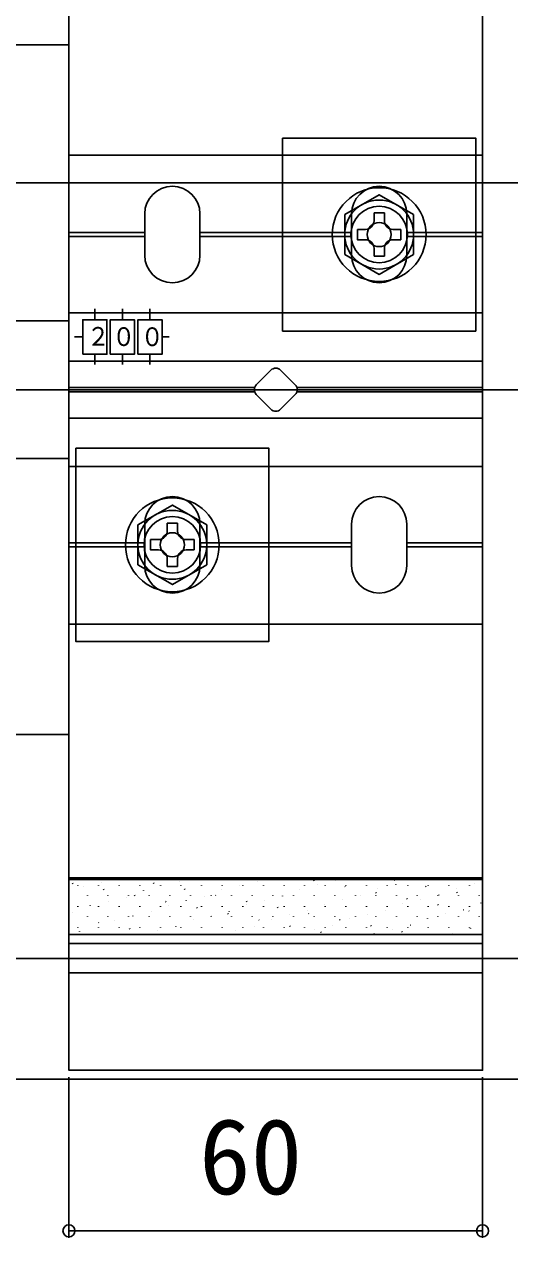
# Model space of a CAD drawing. Units: millimetres, scale not verified. Extents: x -875 to 875, y -1300 to 1292.
# Drawn here: x 98.5 to 168.9, y 714.3 to 890.3 of the extents above; entities that cross this region are included whole.
import ezdxf
from ezdxf.enums import TextEntityAlignment as Align

# ---------------------------------------------------------------- set-up
doc = ezdxf.new("R2010")
doc.units = ezdxf.units.MM
doc.header["$LTSCALE"] = 8
for name, color, linetype in [('0-3_YKK_12', 2, 'Continuous'), ('0-4_YKK_13', 4, 'Continuous'), ('0-5_YKK_D', 6, 'Continuous'), ('0-7_YSS_K', 3, 'Continuous')]:
    doc.layers.add(name, color=color, linetype=linetype)
doc.styles.add('ＭＳ ゴシック', font='')
doc.styles.get('ＭＳ ゴシック').set_extended_font_data('MS Gothic')

msp = doc.modelspace()

# ---------------------------------------------------------------- linework, layer by layer
at = {"layer": '0-3_YKK_12'}
for p, q in [((-275, 867.321), (700, 867.321)), ((-95, 737.321), (195.152, 737.321))]:
    msp.add_line(p, q, dxfattribs=at)
at = {"layer": '0-4_YKK_13'}
for p, q in [((105, 871.321), (165, 871.321)), ((116, 856.821), (116, 862.821)), ((124, 856.821), (124, 862.821)), ((146, 856.821), (146, 862.821)), ((150.75, 862.971), (149.25, 862.971)), ((149.25, 862.971), (149.25, 861.821)), ((150.75, 861.821), (150.75, 862.971)), ((154, 856.821), (154, 862.821)), ((105, 860.121), (116, 860.121)), ((105, 859.521), (116, 859.521)), ((124, 860.121), (146, 860.121)), ((124, 859.521), (146, 859.521)), ((148, 860.571), (146.85, 860.571)), ((153.15, 860.571), (152, 860.571)), ((152, 859.071), (153.15, 859.071)), ((153.15, 860.571), (153.15, 859.071)), ((154, 860.121), (165, 860.121)), ((154, 859.521), (165, 859.521)), ((149.25, 857.821), (149.25, 856.671)), ((150.75, 856.671), (150.75, 857.821)), ((149.25, 856.671), (150.75, 856.671)), ((105, 848.471), (165, 848.471)), ((108.75, 849.03), (108.75, 847.471)), ((112.75, 849.03), (112.75, 847.471)), ((116.75, 849.03), (116.75, 847.471)), ((107, 844.971), (105.829, 844.971)), ((119.535, 844.971), (118.5, 844.971)), ((105, 841.471), (165, 841.471)), ((108.75, 842.471), (108.75, 840.996)), ((112.75, 842.471), (112.75, 840.996)), ((116.75, 842.471), (116.75, 840.996)), ((132.172, 838.028), (134.293, 840.149)), ((135.707, 840.149), (137.828, 838.028)), ((131.925, 837.621), (105, 837.621)), ((105, 837.021), (131.925, 837.021)), ((134.293, 834.492), (132.172, 836.613)), ((137.828, 836.613), (135.707, 834.492)), ((165, 837.621), (138.075, 837.621)), ((138.075, 837.021), (165, 837.021)), ((105, 833.171), (165, 833.171)), ((105, 826.171), (165, 826.171)), ((116, 817.821), (116, 811.821)), ((120.75, 817.971), (119.25, 817.971)), ((119.25, 817.971), (119.25, 816.821)), ((120.75, 816.821), (120.75, 817.971)), ((124, 817.821), (124, 811.821)), ((146, 817.821), (146, 811.821)), ((154, 817.821), (154, 811.821)), ((105, 815.121), (116, 815.121)), ((118, 815.571), (116.85, 815.571)), ((123.15, 815.571), (122, 815.571)), ((123.15, 815.571), (123.15, 814.071)), ((124, 815.121), (146, 815.121)), ((154, 815.121), (165, 815.121)), ((105, 814.521), (116, 814.521)), ((122, 814.071), (123.15, 814.071)), ((124, 814.521), (146, 814.521)), ((154, 814.521), (165, 814.521)), ((119.25, 812.821), (119.25, 811.671)), ((119.25, 811.671), (120.75, 811.671)), ((120.75, 811.671), (120.75, 812.821)), ((105, 803.321), (165, 803.321)), ((105, 758.302), (105, 766.523)), ((105, 766.523), (165, 766.523)), ((105, 766.275), (165, 766.275)), ((105.575, 765.67), (105.52, 765.753)), ((109.712, 765.868), (109.708, 765.877)), ((117.305, 765.706), (117.25, 765.789)), ((121.048, 765.945), (121.045, 765.954)), ((132.385, 766.021), (132.382, 766.031)), ((140.56, 766.086), (140.505, 766.17)), ((143.722, 766.098), (143.718, 766.107)), ((152.29, 766.122), (152.234, 766.206)), ((155.058, 766.174), (155.055, 766.184)), ((163.766, 765.652), (163.763, 765.662)), ((106.299, 765.378), (106.299, 765.428)), ((107.083, 765.269), (107.079, 765.278)), ((107.674, 763.953), (107.674, 764.003)), ((109.289, 765.378), (109.289, 765.428)), ((110.079, 764.786), (110.023, 764.869)), ((110.664, 763.953), (110.664, 764.003)), ((112.279, 765.378), (112.279, 765.428)), ((113.654, 763.953), (113.654, 764.003)), ((114.582, 763.901), (114.527, 763.985)), ((115.269, 765.378), (115.269, 765.428)), ((115.807, 764.7), (115.804, 764.709)), ((116.644, 763.953), (116.644, 764.003)), ((118.259, 765.378), (118.259, 765.428)), ((118.419, 765.346), (118.416, 765.355)), ((119.634, 763.953), (119.634, 764.003)), ((121.249, 765.378), (121.249, 765.428)), ((121.808, 764.822), (121.753, 764.905)), ((122.624, 763.953), (122.624, 764.003)), ((124.239, 765.378), (124.239, 765.428)), ((125.614, 763.953), (125.614, 764.003)), ((126.311, 763.937), (126.256, 764.02)), ((127.144, 764.776), (127.141, 764.786)), ((127.229, 765.378), (127.229, 765.428)), ((128.604, 763.953), (128.604, 764.003)), ((129.756, 765.422), (129.753, 765.432)), ((130.219, 765.378), (130.219, 765.428)), ((131.594, 763.953), (131.594, 764.003)), ((133.209, 765.378), (133.209, 765.428)), ((134.584, 763.953), (134.584, 764.003)), ((135.985, 763.877), (135.982, 763.886)), ((136.199, 765.378), (136.199, 765.428)), ((137.574, 763.953), (137.574, 764.003)), ((138.481, 764.853), (138.477, 764.862)), ((139.189, 765.378), (139.189, 765.428)), ((140.564, 763.953), (140.564, 764.003)), ((141.093, 765.499), (141.089, 765.508)), ((142.179, 765.378), (142.179, 765.428)), ((143.554, 763.953), (143.554, 764.003)), ((145.063, 765.202), (145.008, 765.285)), ((145.169, 765.378), (145.169, 765.428)), ((146.544, 763.953), (146.544, 764.003)), ((147.322, 763.954), (147.319, 763.963)), ((148.159, 765.378), (148.159, 765.428)), ((149.566, 764.318), (149.511, 764.401)), ((149.534, 763.953), (149.534, 764.003)), ((149.817, 764.93), (149.814, 764.939)), ((151.149, 765.378), (151.149, 765.428)), ((152.429, 765.576), (152.426, 765.585)), ((152.524, 763.953), (152.524, 764.003)), ((154.139, 765.378), (154.139, 765.428)), ((155.514, 763.953), (155.514, 764.003)), ((156.793, 765.238), (156.738, 765.321)), ((157.129, 765.378), (157.129, 765.428)), ((158.504, 763.953), (158.504, 764.003)), ((158.659, 764.03), (158.655, 764.04)), ((160.119, 765.378), (160.119, 765.428)), ((161.154, 765.006), (161.151, 765.016)), ((161.296, 764.354), (161.241, 764.437)), ((161.494, 763.953), (161.494, 764.003)), ((163.109, 765.378), (163.109, 765.428)), ((164.484, 763.953), (164.484, 764.003)), ((106.299, 762.338), (106.299, 762.388)), ((108.071, 762.479), (108.067, 762.488)), ((109.289, 762.338), (109.289, 762.388)), ((110.683, 763.125), (110.68, 763.134)), ((112.279, 762.338), (112.279, 762.388)), ((113.312, 763.724), (113.309, 763.733)), ((115.269, 762.338), (115.269, 762.388)), ((118.259, 762.338), (118.259, 762.388)), ((119.085, 763.017), (119.03, 763.1)), ((119.407, 762.555), (119.404, 762.565)), ((121.249, 762.338), (121.249, 762.388)), ((122.02, 763.201), (122.016, 763.211)), ((123.588, 762.132), (123.533, 762.216)), ((124.239, 762.338), (124.239, 762.388)), ((124.649, 763.8), (124.645, 763.81)), ((127.229, 762.338), (127.229, 762.388)), ((130.219, 762.338), (130.219, 762.388)), ((130.744, 762.632), (130.741, 762.641)), ((130.815, 763.053), (130.759, 763.136)), ((133.209, 762.338), (133.209, 762.388)), ((133.356, 763.278), (133.353, 763.287)), ((135.318, 762.168), (135.263, 762.252)), ((136.199, 762.338), (136.199, 762.388)), ((139.189, 762.338), (139.189, 762.388)), ((142.081, 762.709), (142.077, 762.718)), ((142.179, 762.338), (142.179, 762.388)), ((144.693, 763.355), (144.69, 763.364)), ((145.169, 762.338), (145.169, 762.388)), ((148.159, 762.338), (148.159, 762.388)), ((151.149, 762.338), (151.149, 762.388)), ((153.417, 762.785), (153.414, 762.795)), ((154.07, 763.433), (154.014, 763.517)), ((154.139, 762.338), (154.139, 762.388)), ((156.03, 763.431), (156.026, 763.441)), ((157.129, 762.338), (157.129, 762.388)), ((158.573, 762.549), (158.518, 762.632)), ((160.119, 762.338), (160.119, 762.388)), ((163.109, 762.338), (163.109, 762.388)), ((164.754, 762.862), (164.751, 762.871)), ((105.575, 761.503), (105.572, 761.512)), ((107.674, 760.913), (107.674, 760.963)), ((110.664, 760.913), (110.664, 760.963)), ((111.671, 760.335), (111.668, 760.344)), ((113.654, 760.913), (113.654, 760.963)), ((114.283, 760.981), (114.28, 760.99)), ((116.644, 760.913), (116.644, 760.963)), ((116.912, 761.579), (116.909, 761.589)), ((119.634, 760.913), (119.634, 760.963)), ((122.624, 760.913), (122.624, 760.963)), ((123.008, 760.411), (123.004, 760.421)), ((125.614, 760.913), (125.614, 760.963)), ((125.62, 761.057), (125.617, 761.067)), ((128.091, 761.248), (128.036, 761.331)), ((128.249, 761.656), (128.245, 761.666)), ((128.604, 760.913), (128.604, 760.963)), ((131.594, 760.913), (131.594, 760.963)), ((132.595, 760.363), (132.539, 760.447)), ((134.344, 760.488), (134.341, 760.497)), ((134.584, 760.913), (134.584, 760.963)), ((136.957, 761.134), (136.953, 761.143)), ((137.574, 760.913), (137.574, 760.963)), ((139.585, 761.733), (139.582, 761.742)), ((139.821, 761.284), (139.766, 761.367)), ((140.564, 760.913), (140.564, 760.963)), ((143.554, 760.913), (143.554, 760.963)), ((144.324, 760.399), (144.269, 760.483)), ((145.681, 760.565), (145.678, 760.574)), ((146.544, 760.913), (146.544, 760.963)), ((148.293, 761.211), (148.29, 761.22)), ((149.534, 760.913), (149.534, 760.963)), ((150.922, 761.809), (150.919, 761.819)), ((152.524, 760.913), (152.524, 760.963)), ((155.514, 760.913), (155.514, 760.963)), ((157.018, 760.641), (157.014, 760.651)), ((158.504, 760.913), (158.504, 760.963)), ((159.63, 761.287), (159.627, 761.297)), ((161.494, 760.913), (161.494, 760.963)), ((162.259, 761.886), (162.255, 761.895)), ((163.076, 761.664), (163.021, 761.748)), ((164.484, 760.913), (164.484, 760.963)), ((106.299, 759.298), (106.299, 759.348)), ((106.547, 758.76), (106.543, 758.769)), ((109.176, 759.359), (109.172, 759.368)), ((109.34, 759.983), (109.284, 760.066)), ((109.289, 759.298), (109.289, 759.348)), ((112.279, 759.298), (112.279, 759.348)), ((113.843, 759.098), (113.788, 759.182)), ((115.269, 759.298), (115.269, 759.348)), ((117.883, 758.836), (117.88, 758.846)), ((118.259, 759.298), (118.259, 759.348)), ((120.512, 759.435), (120.509, 759.445)), ((121.249, 759.298), (121.249, 759.348)), ((124.239, 759.298), (124.239, 759.348)), ((127.229, 759.298), (127.229, 759.348)), ((129.22, 758.913), (129.217, 758.922)), ((130.219, 759.298), (130.219, 759.348)), ((131.849, 759.512), (131.846, 759.521)), ((133.209, 759.298), (133.209, 759.348)), ((136.199, 759.298), (136.199, 759.348)), ((137.098, 759.479), (137.043, 759.562)), ((139.189, 759.298), (139.189, 759.348)), ((140.557, 758.99), (140.553, 758.999)), ((141.601, 758.595), (141.546, 758.678)), ((142.179, 759.298), (142.179, 759.348)), ((143.186, 759.589), (143.182, 759.598)), ((145.169, 759.298), (145.169, 759.348)), ((148.159, 759.298), (148.159, 759.348)), ((148.827, 759.515), (148.772, 759.598)), ((151.149, 759.298), (151.149, 759.348)), ((151.893, 759.066), (151.89, 759.076)), ((153.331, 758.63), (153.275, 758.714)), ((154.139, 759.298), (154.139, 759.348)), ((154.522, 759.665), (154.519, 759.675)), ((157.129, 759.298), (157.129, 759.348)), ((160.119, 759.298), (160.119, 759.348)), ((163.109, 759.298), (163.109, 759.348)), ((163.23, 759.143), (163.227, 759.152)), ((105, 756.997), (165, 756.997)), ((137.945, 758.344), (137.941, 758.353)), ((149.281, 758.42), (149.278, 758.43)), ((160.618, 758.497), (160.615, 758.506)), ((105, 752.721), (165, 752.721))]:
    msp.add_line(p, q, dxfattribs=at)
for points in [[(165, 936.021), (165, 738.621), (105, 738.621), (105, 936.021)], [(105, 887.321), (105, 847.321), (65, 847.321), (65, 887.321)], [(136, 873.821), (136, 845.821), (164, 845.821), (164, 873.821)], [(155, 862.707), (150, 865.594), (145, 862.707), (145, 856.934), (150, 854.047), (155, 856.934)], [(107, 842.471), (110.5, 842.471), (110.5, 847.471), (107, 847.471)], [(111, 842.471), (114.5, 842.471), (114.5, 847.471), (111, 847.471)], [(115, 842.471), (118.5, 842.471), (118.5, 847.471), (115, 847.471)], [(105, 827.321), (105, 787.321), (65, 787.321), (65, 827.321)], [(106, 828.821), (106, 800.821), (134, 800.821), (134, 828.821)], [(125, 817.707), (120, 820.594), (115, 817.707), (115, 811.934), (120, 809.047), (125, 811.934)]]:
    msp.add_lwpolyline(points, close=True, dxfattribs=at)
for points in [[(146.85, 860.571), (146.85, 859.071), (148, 859.071)], [(116.85, 815.571), (116.85, 814.071), (118, 814.071)], [(165, 766.523), (165, 758.302), (105, 758.302)]]:
    msp.add_lwpolyline(points, dxfattribs=at)
for centre, radius in [((150, 859.821), 6.8), ((150, 859.821), 5), ((150, 859.821), 4.1), ((150, 859.821), 1.75), ((120, 814.821), 6.8), ((120, 814.821), 5), ((120, 814.821), 4.1), ((120, 814.821), 1.75)]:
    msp.add_circle(centre, radius, dxfattribs=at)
for centre, radius, start, end in [((120, 862.821), 4, 0, 180), ((150, 862.821), 4, 0, 180), ((148, 861.821), 1.25, 270, 0), ((152, 861.821), 1.25, 180, 270), ((148, 857.821), 1.25, 0, 90), ((152, 857.821), 1.25, 90, 180), ((120, 856.821), 4, 180, 0), ((150, 856.821), 4, 180, 0), ((135, 839.442), 1, 45, 135), ((132.879, 837.321), 1, 135, 225), ((137.121, 837.321), 1, 315, 45), ((135, 835.199), 1, 225, 315), ((120, 817.821), 4, 0, 180), ((150, 817.821), 4, 0, 180), ((118, 816.821), 1.25, 270, 0), ((122, 816.821), 1.25, 180, 270), ((118, 812.821), 1.25, 0, 90), ((122, 812.821), 1.25, 90, 180), ((120, 811.821), 4, 180, 0), ((150, 811.821), 4, 180, 0)]:
    msp.add_arc(centre, radius, start, end, dxfattribs=at)
at = {"layer": '0-5_YKK_D'}
for p, q in [((105, 737.621), (105, 714.321)), ((165, 737.621), (165, 714.321)), ((105, 715.321), (165, 715.321))]:
    msp.add_line(p, q, dxfattribs=at)
for centre in [(105, 715.321), (165, 715.321)]:
    msp.add_circle(centre, 0.875, dxfattribs=at)
at = {"layer": '0-7_YSS_K'}
for p, q in [((-195, 837.321), (829.228, 837.321)), ((-112.5, 754.821), (826.228, 754.821))]:
    msp.add_line(p, q, dxfattribs=at)

# ---------------------------------------------------------------- texts
at = {"layer": '0-4_YKK_13', "style": 'ＭＳ ゴシック', "width": 0.9}
for s, p in [('２', (107.594, 842.889)), ('０', (111.283, 842.849)), ('０', (115.42, 842.83))]:
    msp.add_text(s, height=2.711, dxfattribs=at).set_placement(p, align=Align.BOTTOM_LEFT)
at = {"layer": '0-5_YKK_D', "style": 'ＭＳ ゴシック'}
msp.add_text('60', height=11, dxfattribs=at).set_placement((123.878, 717.321), align=Align.BOTTOM_LEFT)

doc.saveas('drawing.dxf')
